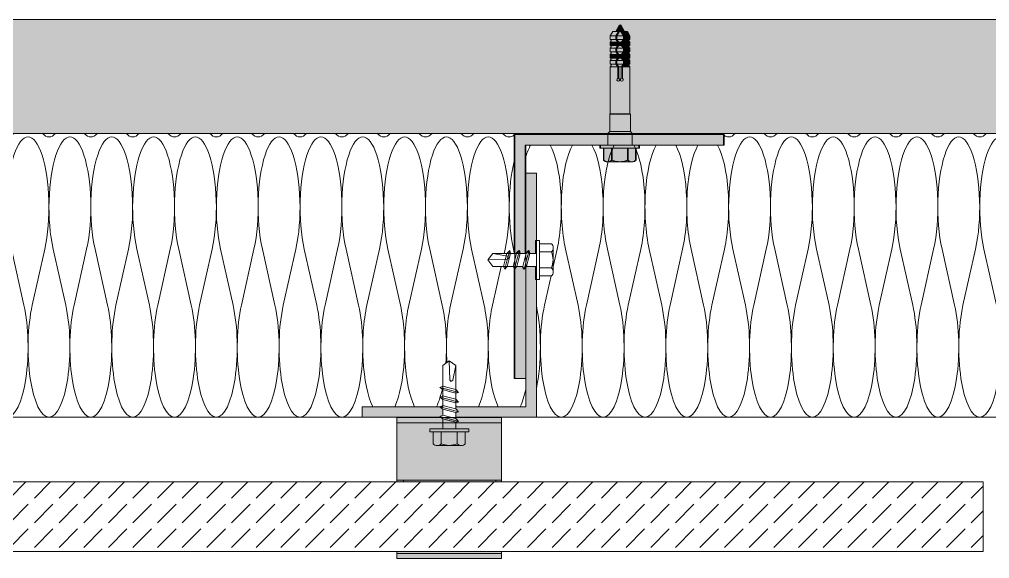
# Model space of a CAD drawing. Extents: x -106823 to -42801, y 48734 to 74234.
# Drawn here: x -61420 to -58637, y 68486 to 70034 of the extents above; entities that cross this region are included whole.
import ezdxf

# ---------------------------------------------------------------- set-up
doc = ezdxf.new("R2010")
doc.units = 0
doc.header["$MEASUREMENT"] = 0
for name, color, linetype, lineweight, true_color in [('2D - Ogólne_Pen_No__2', 7, 'Continuous', 15, 0x7f7f7f), ('2D Drafting - General_Pen_No__102', 7, 'Continuous', 13, 0xcccccc), ('2D Drafting - General_Pen_No__141', 7, 'Continuous', 0, 0xe8e8e8), ('2D Drafting - General_Pen_No__2', 7, 'Continuous', 15, 0x7f7f7f), ('2D Drafting - General_Pen_No__61', 7, 'Continuous', 20, 0x6a6a6a), ('2D Drafting - General_Pen_No__81', 7, 'Continuous', 20, 0x6a6a6a)]:
    doc.layers.add(name, color=color, linetype=linetype, lineweight=lineweight, true_color=true_color)
doc.layers.add('2D Drafting - General_Pen_No__1', color=7, linetype='Continuous', lineweight=13)
doc.layers.add('2D Drafting - General_Pen_No__121', color=255, linetype='Continuous', lineweight=0)

# ---------------------------------------------------------------- blocks, each defined once
blk = doc.blocks.new('*X56')
at = {"layer": '2D Drafting - General_Pen_No__61', "linetype": 'Continuous'}
for p, q in [((-59877.4, 69374.7), (-59888.6, 69324.7)), ((-59853.4, 69374.7), (-59817.4, 69213.9)), ((-59757.4, 69374.7), (-59793.4, 69213.9)), ((-59733.4, 69374.7), (-59697.4, 69213.9)), ((-59637.4, 69374.7), (-59673.4, 69213.9)), ((-59613.4, 69374.7), (-59577.4, 69213.9)), ((-59517.4, 69374.7), (-59553.4, 69213.9)), ((-59493.4, 69374.7), (-59457.4, 69213.9)), ((-59397.4, 69374.7), (-59433.4, 69213.9)), ((-59373.4, 69374.7), (-59337.4, 69213.9)), ((-59277.4, 69374.7), (-59313.4, 69213.9)), ((-59253.4, 69374.7), (-59217.4, 69213.9)), ((-59157.4, 69374.7), (-59193.4, 69213.9)), ((-59133.4, 69374.7), (-59097.4, 69213.9)), ((-59037.4, 69374.7), (-59073.4, 69213.9)), ((-59013.4, 69374.7), (-58977.4, 69213.9)), ((-58917.4, 69374.7), (-58953.4, 69213.9)), ((-58893.4, 69374.7), (-58857.4, 69213.9)), ((-58797.4, 69374.7), (-58833.4, 69213.9)), ((-58773.4, 69374.7), (-58737.4, 69213.9)), ((-58677.4, 69374.7), (-58713.4, 69213.9)), ((-58653.4, 69374.7), (-58617.4, 69213.9)), ((-58557.4, 69374.7), (-58593.4, 69213.9)), ((-58533.4, 69374.7), (-58497.4, 69213.9)), ((-58437.4, 69374.7), (-58473.4, 69213.9)), ((-58413.4, 69374.7), (-58377.4, 69213.9)), ((-58317.4, 69374.7), (-58353.4, 69213.9)), ((-58293.4, 69374.7), (-58257.4, 69213.9)), ((-58197.4, 69374.7), (-58233.4, 69213.9)), ((-58173.4, 69374.7), (-58137.4, 69213.9)), ((-58077.4, 69374.7), (-58113.4, 69213.9)), ((-58053.4, 69374.7), (-58017.4, 69213.9)), ((-57957.4, 69374.7), (-57993.4, 69213.9)), ((-57933.4, 69374.7), (-57897.4, 69213.9)), ((-57837.4, 69374.7), (-57873.4, 69213.9)), ((-57813.4, 69374.7), (-57777.4, 69213.9)), ((-57717.4, 69374.7), (-57753.4, 69213.9)), ((-57693.4, 69374.7), (-57657.4, 69213.9)), ((-57597.4, 69374.7), (-57633.4, 69213.9)), ((-57573.4, 69374.7), (-57537.4, 69213.9)), ((-57477.4, 69374.7), (-57513.4, 69213.9)), ((-57453.4, 69374.7), (-57417.4, 69213.9)), ((-59894.7, 69297.4), (-59913.4, 69213.9)), ((-57376.9, 69287.7), (-57393.4, 69213.9))]:
    blk.add_line(p, q, dxfattribs=at)
for centre, start_param, end_param in [((-59325.4, 69495.3), 4.068888, 8.497483), ((-59205.4, 69495.3), 4.068888, 8.497483), ((-59085.4, 69495.3), 4.068888, 8.497483), ((-58965.4, 69495.3), 4.068888, 8.497483), ((-58845.4, 69495.3), 4.068888, 8.497483), ((-58725.4, 69495.3), 4.068888, 8.497483), ((-58605.4, 69495.3), 4.068888, 8.497483), ((-58485.4, 69495.3), 4.068888, 8.497483), ((-58365.4, 69495.3), 4.068888, 8.497483), ((-58245.4, 69495.3), 4.068888, 8.497483), ((-58125.4, 69495.3), 4.068888, 8.497483), ((-58005.4, 69495.3), 4.068888, 8.497483), ((-59385.4, 69897.3), 2.820522, 2.881546), ((-59385.4, 69897.3), 2.921703, 3.141593), ((-59385.4, 69897.3), 3.141593, 3.462663), ((-59265.4, 69897.3), 2.820522, 3.141593), ((-59265.4, 69897.3), 3.141593, 3.462663), ((-59145.4, 69897.3), 2.820522, 3.141593), ((-59145.4, 69897.3), 3.141593, 3.462663), ((-59025.4, 69897.3), 2.820522, 3.141593), ((-59025.4, 69897.3), 3.141593, 3.462663), ((-58905.4, 69897.3), 2.820522, 3.141593), ((-58905.4, 69897.3), 3.141593, 3.462663), ((-58785.4, 69897.3), 2.820522, 3.141593), ((-58785.4, 69897.3), 3.141593, 3.462663), ((-58665.4, 69897.3), 2.820522, 3.141593), ((-58665.4, 69897.3), 3.141593, 3.462663), ((-58545.4, 69897.3), 2.820522, 3.141593), ((-58545.4, 69897.3), 3.141593, 3.462663), ((-58425.4, 69897.3), 2.820522, 3.141593), ((-58425.4, 69897.3), 3.141593, 3.462663), ((-58305.4, 69897.3), 2.820522, 3.141593), ((-58305.4, 69897.3), 3.141593, 3.462663), ((-58185.4, 69897.3), 2.820522, 3.141593), ((-58185.4, 69897.3), 3.141593, 3.462663), ((-58065.4, 69897.3), 2.820522, 3.141593), ((-58065.4, 69897.3), 3.141593, 3.462663), ((-57945.4, 69897.3), 2.820522, 3.141593), ((-57945.4, 69897.3), 3.141593, 3.462663), ((-59925.4, 69495.3), 0.485657, 0.765644), ((-59925.4, 69495.3), 4.068888, 5.797528), ((-59805.4, 69495.3), 0.485657, 2.214297), ((-59805.4, 69495.3), 4.068888, 5.797528), ((-59685.4, 69495.3), 0.485657, 2.214297), ((-59685.4, 69495.3), 4.068888, 5.797528), ((-59565.4, 69495.3), 0.485657, 2.214297), ((-59565.4, 69495.3), 4.068888, 5.797528), ((-59445.4, 69495.3), 0.485657, 2.214297), ((-59445.4, 69495.3), 4.068888, 5.797528), ((-57885.4, 69495.3), 0.455257, 2.214297), ((-57885.4, 69495.3), 4.068888, 5.797528), ((-57765.4, 69495.3), 0.485657, 2.214297), ((-57765.4, 69495.3), 4.068888, 5.797528), ((-57645.4, 69495.3), 0.485657, 2.214297), ((-57645.4, 69495.3), 4.068888, 5.797528), ((-57525.4, 69495.3), 0.485657, 2.214297), ((-57525.4, 69495.3), 4.068888, 5.797528), ((-57405.4, 69495.3), 0.485657, 2.214297), ((-57405.4, 69495.3), 5.215995, 5.797528), ((-59985.4, 69093.3), 4.080645, 5.344133), ((-59865.4, 69093.3), 0.927295, 3.141593), ((-59865.4, 69093.3), 3.141593, 5.35589), ((-59745.4, 69093.3), 0.927295, 3.141593), ((-59745.4, 69093.3), 3.141593, 5.35589), ((-59625.4, 69093.3), 0.927295, 3.141593), ((-59625.4, 69093.3), 3.141593, 5.35589), ((-59505.4, 69093.3), 0.927295, 3.141593), ((-59505.4, 69093.3), 3.141593, 5.35589), ((-59385.4, 69093.3), 0.927295, 3.141593), ((-59385.4, 69093.3), 3.141593, 5.35589), ((-59265.4, 69093.3), 0.927295, 3.141593), ((-59265.4, 69093.3), 3.141593, 5.35589), ((-59145.4, 69093.3), 0.927295, 3.141593), ((-59145.4, 69093.3), 3.141593, 5.35589), ((-59025.4, 69093.3), 0.927295, 3.141593), ((-59025.4, 69093.3), 3.141593, 5.35589), ((-58905.4, 69093.3), 0.927295, 3.141593), ((-58905.4, 69093.3), 3.141593, 5.35589), ((-58785.4, 69093.3), 0.927295, 3.141593), ((-58785.4, 69093.3), 3.141593, 5.35589), ((-58665.4, 69093.3), 0.927295, 3.141593), ((-58665.4, 69093.3), 3.141593, 5.35589), ((-58545.4, 69093.3), 0.927295, 3.141593), ((-58545.4, 69093.3), 3.141593, 5.35589), ((-58425.4, 69093.3), 0.927295, 3.141593), ((-58425.4, 69093.3), 3.141593, 5.35589), ((-58305.4, 69093.3), 0.927295, 3.141593), ((-58305.4, 69093.3), 3.141593, 5.35589), ((-58185.4, 69093.3), 0.927295, 3.141593), ((-58185.4, 69093.3), 3.141593, 5.35589), ((-58065.4, 69093.3), 0.927295, 3.141593), ((-58065.4, 69093.3), 3.141593, 5.35589), ((-57945.4, 69093.3), 0.927295, 3.141593), ((-57945.4, 69093.3), 3.141593, 5.35589), ((-57825.4, 69093.3), 0.927295, 3.141593), ((-57825.4, 69093.3), 3.141593, 5.35589), ((-57705.4, 69093.3), 0.927295, 3.141593), ((-57705.4, 69093.3), 3.141593, 5.35589), ((-57585.4, 69093.3), 0.927295, 3.141593), ((-57585.4, 69093.3), 3.141593, 5.35589), ((-57465.4, 69093.3), 0.927295, 3.141593), ((-57465.4, 69093.3), 3.141593, 5.35589), ((-57345.4, 69093.3), 0.927295, 2.648145)]:
    blk.add_ellipse(centre, major_axis=(0, 201), ratio=0.298507, start_param=start_param, end_param=end_param, dxfattribs=at)
blk = doc.blocks.new('Fill_28')
at = {"layer": '2D Drafting - General_Pen_No__2', "linetype": 'Continuous'}
for p, q in [((-58674.4, 69706.6), (-59404.9, 69706.6)), ((-59404.9, 69706.6), (-59404.2, 69703.1)), ((-59404.2, 69703.1), (-59398.5, 69703.1)), ((-59398.5, 69703.1), (-59398.5, 69673.1)), ((-58655.4, 69706.6), (-58674.4, 69706.6)), ((-57905.9, 69706.6), (-58655.4, 69706.6)), ((-57912.3, 69673.1), (-57905.9, 69706.6)), ((-59967, 69673.1), (-59967, 69592.3)), ((-59835.1, 69673.1), (-59967, 69673.1)), ((-59716, 69673.1), (-59835.1, 69673.1)), ((-59680.9, 69673.1), (-59716, 69673.1)), ((-59570.5, 69673.1), (-59680.9, 69673.1)), ((-59398.5, 69673.1), (-59570.5, 69673.1)), ((-57717.6, 69673.1), (-57912.3, 69673.1)), ((-57670.1, 69673.1), (-57717.6, 69673.1)), ((-57558.2, 69673.1), (-57670.1, 69673.1)), ((-57490.3, 69673.1), (-57558.2, 69673.1)), ((-57343.8, 69673.1), (-57490.3, 69673.1)), ((-57343.8, 69592.3), (-57343.8, 69673.1)), ((-59967, 69592.3), (-59937, 69592.3)), ((-59937, 69592.3), (-59937, 69399.6)), ((-57373.8, 69399.6), (-57373.8, 69592.3)), ((-57373.8, 69592.3), (-57343.8, 69592.3)), ((-59937, 69399.6), (-59927.6, 69399.6)), ((-59927.6, 69399.6), (-59927.6, 69389.9)), ((-59927.6, 69389.9), (-59893.5, 69389.9)), ((-59888.6, 69378.2), (-59888.6, 69309.1)), ((-57415.1, 69297.4), (-57415.1, 69389.9)), ((-57415.1, 69389.9), (-57381, 69389.9)), ((-57381, 69389.9), (-57381, 69399.6)), ((-57381, 69399.6), (-57373.8, 69399.6)), ((-59893.5, 69297.4), (-59927.6, 69297.4)), ((-59927.6, 69297.4), (-59927.6, 69287.7)), ((-57381, 69297.4), (-57415.1, 69297.4)), ((-57381, 69287.7), (-57381, 69297.4)), ((-59927.6, 69287.7), (-59937, 69287.7)), ((-59937, 69287.7), (-59937, 68892.3)), ((-57373.8, 69287.7), (-57381, 69287.7)), ((-57373.8, 68892.3), (-57373.8, 69287.7)), ((-59937, 68892.3), (-58655.4, 68892.3)), ((-58655.4, 68892.3), (-57373.8, 68892.3))]:
    blk.add_line(p, q, dxfattribs=at)
for centre, start, end in [((-59904.9, 69378.2), 0, 45.522), ((-59904.9, 69309.1), 314.478, 0)]:
    blk.add_arc(centre, 16.3, start, end, dxfattribs=at)
at = {"layer": '2D Drafting - General_Pen_No__61', "linetype": 'Continuous'}
blk.add_blockref('*X56', (0, 0), dxfattribs=at)
blk = doc.blocks.new('*X60')
at = {"layer": '2D Drafting - General_Pen_No__61', "linetype": 'Continuous'}
blk.add_line((-60294.3, 68892.3), (-60294.6, 68891.5), dxfattribs=at)
blk = doc.blocks.new('Fill_30')
at = {"layer": '2D Drafting - General_Pen_No__1', "linetype": 'Continuous'}
for p, q in [((-60337, 68892.3), (-60337, 68891.5)), ((-60211.3, 68892.3), (-60337, 68892.3)), ((-60337, 68891.5), (-60210.3, 68891.5)), ((-60210.3, 68891.5), (-60211.3, 68892.3))]:
    blk.add_line(p, q, dxfattribs=at)
at = {"layer": '2D Drafting - General_Pen_No__61', "linetype": 'Continuous'}
blk.add_blockref('*X60', (0, 0), dxfattribs=at)
blk = doc.blocks.new('*X70')
at = {"layer": '2D Drafting - General_Pen_No__61', "linetype": 'Continuous'}
for p, q in [((-63266.9, 69374.7), (-63269.7, 69362.3)), ((-63242.9, 69374.7), (-63236.1, 69344.7)), ((-63146.9, 69374.7), (-63182.9, 69213.9)), ((-63122.9, 69374.7), (-63086.9, 69213.9)), ((-63026.9, 69374.7), (-63062.9, 69213.9)), ((-63002.9, 69374.7), (-62966.9, 69213.9)), ((-62906.9, 69374.7), (-62942.9, 69213.9)), ((-62882.9, 69374.7), (-62846.9, 69213.9)), ((-62786.9, 69374.7), (-62822.9, 69213.9)), ((-62762.9, 69374.7), (-62726.9, 69213.9)), ((-62666.9, 69374.7), (-62702.9, 69213.9)), ((-62642.9, 69374.7), (-62606.9, 69213.9)), ((-62546.9, 69374.7), (-62582.9, 69213.9)), ((-62522.9, 69374.7), (-62486.9, 69213.9)), ((-62426.9, 69374.7), (-62462.9, 69213.9)), ((-62402.9, 69374.7), (-62366.9, 69213.9)), ((-62306.9, 69374.7), (-62342.9, 69213.9)), ((-62282.9, 69374.7), (-62246.9, 69213.9)), ((-62186.9, 69374.7), (-62222.9, 69213.9)), ((-62162.9, 69374.7), (-62126.9, 69213.9)), ((-62066.9, 69374.7), (-62102.9, 69213.9)), ((-62042.9, 69374.7), (-62006.9, 69213.9)), ((-61946.9, 69374.7), (-61982.9, 69213.9)), ((-61922.9, 69374.7), (-61886.9, 69213.9)), ((-61826.9, 69374.7), (-61862.9, 69213.9)), ((-61802.9, 69374.7), (-61766.9, 69213.9)), ((-61706.9, 69374.7), (-61742.9, 69213.9)), ((-61682.9, 69374.7), (-61646.9, 69213.9)), ((-61586.9, 69374.7), (-61622.9, 69213.9)), ((-61562.9, 69374.7), (-61526.9, 69213.9)), ((-61466.9, 69374.7), (-61502.9, 69213.9)), ((-61442.9, 69374.7), (-61406.9, 69213.9)), ((-61346.9, 69374.7), (-61382.9, 69213.9)), ((-61322.9, 69374.7), (-61286.9, 69213.9)), ((-61226.9, 69374.7), (-61262.9, 69213.9)), ((-61202.9, 69374.7), (-61166.9, 69213.9)), ((-61106.9, 69374.7), (-61142.9, 69213.9)), ((-61082.9, 69374.7), (-61046.9, 69213.9)), ((-60986.9, 69374.7), (-61022.9, 69213.9)), ((-60962.9, 69374.7), (-60926.9, 69213.9)), ((-60866.9, 69374.7), (-60902.9, 69213.9)), ((-60842.9, 69374.7), (-60806.9, 69213.9)), ((-60746.9, 69374.7), (-60782.9, 69213.9)), ((-60722.9, 69374.7), (-60686.9, 69213.9)), ((-60626.9, 69374.7), (-60662.9, 69213.9)), ((-60602.9, 69374.7), (-60566.9, 69213.9)), ((-60506.9, 69374.7), (-60542.9, 69213.9)), ((-60482.9, 69374.7), (-60446.9, 69213.9)), ((-60386.9, 69374.7), (-60422.9, 69213.9)), ((-60362.9, 69374.7), (-60326.9, 69213.9)), ((-60266.9, 69374.7), (-60302.9, 69213.9)), ((-60242.9, 69374.7), (-60206.9, 69213.9)), ((-60146.9, 69374.7), (-60182.9, 69213.9)), ((-60122.9, 69374.7), (-60086.9, 69213.9)), ((-60026.9, 69374.7), (-60029.7, 69362.3)), ((-60002.9, 69374.7), (-60000.3, 69363.3)), ((-63278, 69325), (-63302.9, 69213.9)), ((-63235.8, 69343.1), (-63206.9, 69213.9)), ((-60038, 69325), (-60062.9, 69213.9))]:
    blk.add_line(p, q, dxfattribs=at)
for centre, start_param, end_param in [((-63194.9, 69495.3), 0.927295, 5.35589), ((-63074.9, 69495.3), 0.927295, 5.35589), ((-62954.9, 69495.3), 0.927295, 5.35589), ((-62834.9, 69495.3), 0.927295, 5.35589), ((-62714.9, 69495.3), 0.927295, 5.35589), ((-62594.9, 69495.3), 0.927295, 5.35589), ((-62474.9, 69495.3), 0.927295, 5.35589), ((-62354.9, 69495.3), 0.927295, 5.35589), ((-62234.9, 69495.3), 0.927295, 5.35589), ((-62114.9, 69495.3), 0.927295, 5.35589), ((-61994.9, 69495.3), 0.927295, 5.35589), ((-61874.9, 69495.3), 0.927295, 5.35589), ((-61754.9, 69495.3), 0.927295, 5.35589), ((-61634.9, 69495.3), 0.927295, 5.35589), ((-61514.9, 69495.3), 0.927295, 5.35589), ((-61394.9, 69495.3), 0.927295, 5.35589), ((-61274.9, 69495.3), 0.927295, 5.35589), ((-61154.9, 69495.3), 0.927295, 5.35589), ((-61034.9, 69495.3), 0.927295, 5.35589), ((-60914.9, 69495.3), 0.927295, 5.35589), ((-60794.9, 69495.3), 0.927295, 5.35589), ((-60674.9, 69495.3), 0.927295, 5.35589), ((-60554.9, 69495.3), 0.927295, 5.35589), ((-60434.9, 69495.3), 0.927295, 5.35589), ((-60314.9, 69495.3), 0.927295, 5.35589), ((-60194.9, 69495.3), 0.927295, 5.35589), ((-60074.9, 69495.3), 0.927295, 5.35589), ((-63494.9, 69897.3), 5.962113, 6.023138), ((-63494.9, 69897.3), 0.260047, 0.321072), ((-63374.9, 69897.3), 5.962113, 6.023138), ((-63374.9, 69897.3), 0.260047, 0.321072), ((-63314.9, 69495.3), 0.927295, 3.112603), ((-63254.9, 69897.3), 5.962113, 6.283185), ((-63254.9, 69897.3), 0, 0.321072), ((-63134.9, 69897.3), 5.962113, 6.283185), ((-63134.9, 69897.3), 0, 0.321072), ((-63014.9, 69897.3), 5.962113, 6.283185), ((-63014.9, 69897.3), 0, 0.321072), ((-62894.9, 69897.3), 5.962113, 6.283185), ((-62894.9, 69897.3), 0, 0.321072), ((-62774.9, 69897.3), 5.962113, 6.283185), ((-62774.9, 69897.3), 0, 0.321072), ((-62654.9, 69897.3), 5.962113, 6.283185), ((-62654.9, 69897.3), 0, 0.321072), ((-62534.9, 69897.3), 5.962113, 6.283185), ((-62534.9, 69897.3), 0, 0.321072), ((-62414.9, 69897.3), 5.962113, 6.283185), ((-62414.9, 69897.3), 0, 0.321072), ((-62294.9, 69897.3), 5.962113, 6.283185), ((-62294.9, 69897.3), 0, 0.321072), ((-62174.9, 69897.3), 5.962113, 6.283185), ((-62174.9, 69897.3), 0, 0.321072), ((-62054.9, 69897.3), 5.962113, 6.283185), ((-62054.9, 69897.3), 0, 0.321072), ((-61934.9, 69897.3), 5.962113, 6.283185), ((-61934.9, 69897.3), 0, 0.321072), ((-61814.9, 69897.3), 5.962113, 6.283185), ((-61814.9, 69897.3), 0, 0.321072), ((-61694.9, 69897.3), 5.962113, 6.283185), ((-61694.9, 69897.3), 0, 0.321072), ((-61574.9, 69897.3), 5.962113, 6.283185), ((-61574.9, 69897.3), 0, 0.321072), ((-61454.9, 69897.3), 5.962113, 6.283185), ((-61454.9, 69897.3), 0, 0.321072), ((-61334.9, 69897.3), 5.962113, 6.283185), ((-61334.9, 69897.3), 0, 0.321072), ((-61214.9, 69897.3), 5.962113, 6.283185), ((-61214.9, 69897.3), 0, 0.321072), ((-61094.9, 69897.3), 5.962113, 6.283185), ((-61094.9, 69897.3), 0, 0.321072), ((-60974.9, 69897.3), 5.962113, 6.283185), ((-60974.9, 69897.3), 0, 0.321072), ((-60854.9, 69897.3), 5.962113, 6.283185), ((-60854.9, 69897.3), 0, 0.321072), ((-60734.9, 69897.3), 5.962113, 6.283185), ((-60734.9, 69897.3), 0, 0.321072), ((-60614.9, 69897.3), 5.962113, 6.283185), ((-60614.9, 69897.3), 0, 0.321072), ((-60494.9, 69897.3), 5.962113, 6.283185), ((-60494.9, 69897.3), 0, 0.321072), ((-60374.9, 69897.3), 5.962113, 6.283185), ((-60374.9, 69897.3), 0, 0.321072), ((-60254.9, 69897.3), 5.962113, 6.283185), ((-60254.9, 69897.3), 0, 0.321072), ((-60134.9, 69897.3), 5.962113, 6.283185), ((-60134.9, 69897.3), 0, 0.321072), ((-60014.9, 69897.3), 5.962113, 6.283185), ((-60014.9, 69897.3), 0, 0.245155), ((-59954.9, 69495.3), 4.000752, 5.35589), ((-63254.9, 69093.3), 4.068888, 4.471031), ((-63254.9, 69093.3), 0.553392, 2.214297), ((-63134.9, 69093.3), 4.068888, 5.729793), ((-63134.9, 69093.3), 0.571829, 2.214297), ((-63014.9, 69093.3), 4.068888, 5.729793), ((-63014.9, 69093.3), 0.553392, 2.214297), ((-62894.9, 69093.3), 4.068888, 5.729793), ((-62894.9, 69093.3), 0.34394, 2.214297), ((-62774.9, 69093.3), 4.068888, 6.283185), ((-62774.9, 69093.3), 0, 2.214297), ((-62654.9, 69093.3), 4.068888, 6.283185), ((-62654.9, 69093.3), 0, 2.214297), ((-62534.9, 69093.3), 4.068888, 6.283185), ((-62534.9, 69093.3), 0, 2.214297), ((-62414.9, 69093.3), 4.068888, 6.283185), ((-62414.9, 69093.3), 0, 2.214297), ((-62294.9, 69093.3), 4.068888, 6.283185), ((-62294.9, 69093.3), 0, 2.214297), ((-62174.9, 69093.3), 4.068888, 6.283185), ((-62174.9, 69093.3), 0, 2.214297), ((-62054.9, 69093.3), 4.068888, 6.283185), ((-62054.9, 69093.3), 0, 2.214297), ((-61934.9, 69093.3), 4.068888, 6.283185), ((-61934.9, 69093.3), 0, 2.214297), ((-61814.9, 69093.3), 4.068888, 6.283185), ((-61814.9, 69093.3), 0, 2.214297), ((-61694.9, 69093.3), 4.068888, 6.283185), ((-61694.9, 69093.3), 0, 2.214297), ((-61574.9, 69093.3), 4.068888, 6.283185), ((-61574.9, 69093.3), 0, 2.214297), ((-61454.9, 69093.3), 4.068888, 6.283185), ((-61454.9, 69093.3), 0, 2.214297), ((-61334.9, 69093.3), 4.068888, 6.283185), ((-61334.9, 69093.3), 0, 2.214297), ((-61214.9, 69093.3), 4.068888, 6.283185), ((-61214.9, 69093.3), 0, 2.214297), ((-61094.9, 69093.3), 4.068888, 6.283185), ((-61094.9, 69093.3), 0, 2.214297), ((-60974.9, 69093.3), 4.068888, 6.283185), ((-60974.9, 69093.3), 0, 2.214297), ((-60854.9, 69093.3), 4.068888, 6.283185), ((-60854.9, 69093.3), 0, 2.214297), ((-60734.9, 69093.3), 4.068888, 6.283185), ((-60734.9, 69093.3), 0, 2.214297), ((-60614.9, 69093.3), 4.068888, 6.283185), ((-60614.9, 69093.3), 0, 2.214297), ((-60494.9, 69093.3), 4.068888, 6.283185), ((-60494.9, 69093.3), 0, 2.214297), ((-60374.9, 69093.3), 4.068888, 5.729792), ((-60374.9, 69093.3), 0.553393, 2.214297), ((-60254.9, 69093.3), 4.068888, 5.729792), ((-60254.9, 69093.3), 1.338271, 2.214297), ((-60134.9, 69093.3), 4.068888, 4.933154), ((-60134.9, 69093.3), 0.553393, 2.214297), ((-60014.9, 69093.3), 4.068888, 5.729792), ((-63254.9, 69093.3), 4.953747, 5.729793), ((-63374.9, 69093.3), 0.553392, 1.104937), ((-60254.9, 69093.3), 0.553393, 0.963487), ((-60014.9, 69093.3), 0.553393, 0.924824), ((-60134.9, 69093.3), 5.691826, 5.729792)]:
    blk.add_ellipse(centre, major_axis=(0, -201), ratio=0.298507, start_param=start_param, end_param=end_param, dxfattribs=at)
blk = doc.blocks.new('Fill_35')
at = {"layer": '2D Drafting - General_Pen_No__2', "linetype": 'Continuous'}
for p, q in [((-60000.3, 69706.6), (-62784.4, 69706.6)), ((-60000.3, 69362.3), (-60000.3, 69706.6)), ((-60076.2, 69343.7), (-60062.2, 69362.3)), ((-60062.2, 69362.3), (-60021.6, 69362.3)), ((-60021.6, 69362.3), (-60013.4, 69370.5)), ((-60013.4, 69370.5), (-60011.2, 69362.3)), ((-60011.2, 69362.3), (-60003.7, 69362.3)), ((-60003.7, 69362.3), (-60000.3, 69362.3)), ((-60062.2, 69325), (-60076.2, 69343.7)), ((-60003.7, 69325), (-60062.2, 69325)), ((-60000.3, 69325), (-60003.7, 69325)), ((-60000.3, 69003), (-60000.3, 69325)), ((-60205.6, 69040.2), (-60187, 69054.1)), ((-60187, 69054.1), (-60168.3, 69040.2)), ((-60205.6, 68922.3), (-60205.6, 69040.2)), ((-60168.3, 69040.2), (-60168.3, 68922.3)), ((-59967, 69003), (-60000.3, 69003)), ((-59967, 68922.3), (-59967, 69003)), ((-60437, 68892.3), (-60437, 68922.3)), ((-60437, 68922.3), (-60205.6, 68922.3)), ((-60168.3, 68922.3), (-60000.3, 68922.3)), ((-60000.3, 68922.3), (-59967, 68922.3)), ((-62784.4, 68892.3), (-60437, 68892.3))]:
    blk.add_line(p, q, dxfattribs=at)
at = {"layer": '2D Drafting - General_Pen_No__61', "linetype": 'Continuous'}
blk.add_blockref('*X70', (0, 0), dxfattribs=at)

msp = doc.modelspace()

# ---------------------------------------------------------------- hatches: boundary and pattern name
at = {"layer": '2D Drafting - General_Pen_No__102', "linetype": 'Continuous'}
for points in [[(-60036.96, 68876.49), (-60336.96, 68876.49), (-60336.96, 68891.49), (-60036.96, 68891.49)], [(-60336.96, 68711.49), (-60336.96, 68876.49), (-60036.96, 68876.49), (-60036.96, 68711.49)], [(-60036.96, 68711.49), (-60036.96, 68706.58), (-60336.96, 68706.58), (-60336.96, 68711.49)], [(-60336.96, 68501.49), (-60336.96, 68506.58), (-60036.96, 68506.58), (-60036.96, 68501.49)], [(-60336.96, 68486.49), (-60336.96, 68501.49), (-60036.96, 68501.49), (-60036.96, 68486.49)]]:
    msp.add_hatch(color=256, dxfattribs=at).paths.add_polyline_path(points, flags=0)
at = {"layer": '2D Drafting - General_Pen_No__121', "linetype": 'Continuous'}
for points in [[(-59695.08, 70017.66), (-59705.89, 69998.93), (-59684.26, 69998.93)], [(-59717.85, 69998.93), (-59725, 69986.55), (-59687.51, 69986.55), (-59694.66, 69998.93)], [(-59694.66, 69998.93), (-59687.51, 69986.55), (-59684.55, 69986.55), (-59691.7, 69998.93)], [(-59691.7, 69998.93), (-59684.55, 69986.55), (-59668.64, 69986.55), (-59675.79, 69998.93)], [(-59725, 69976.2), (-59687.51, 69976.2), (-59687.51, 69986.55), (-59725, 69986.55)], [(-59722.04, 69976.2), (-59722.04, 69972.5), (-59725, 69968.76), (-59693.26, 69968.76), (-59687.51, 69976.2)], [(-59725, 69968.76), (-59725, 69958.4), (-59693.26, 69958.4), (-59693.26, 69968.76)], [(-59690.3, 69968.76), (-59684.55, 69976.2), (-59687.51, 69976.2), (-59693.26, 69968.76)], [(-59690.3, 69958.4), (-59690.3, 69968.76), (-59693.26, 69968.76), (-59693.26, 69958.4)], [(-59671.6, 69976.2), (-59684.55, 69976.2), (-59690.3, 69968.76), (-59668.64, 69968.76), (-59671.6, 69972.5)], [(-59668.64, 69968.76), (-59690.3, 69968.76), (-59690.3, 69958.4), (-59668.64, 69958.4)], [(-59684.55, 69976.2), (-59684.55, 69986.55), (-59687.51, 69986.55), (-59687.51, 69976.2)], [(-59684.55, 69976.2), (-59668.64, 69976.2), (-59668.64, 69986.55), (-59684.55, 69986.55)], [(-59722.04, 69958.4), (-59722.04, 69954.7), (-59725, 69950.96), (-59687.51, 69950.96), (-59693.26, 69958.4)], [(-59725, 69950.96), (-59725, 69940.61), (-59687.51, 69940.61), (-59687.51, 69950.96)], [(-59722.04, 69940.61), (-59722.04, 69936.91), (-59725, 69933.16), (-59693.26, 69933.16), (-59687.51, 69940.61)], [(-59725, 69922.81), (-59693.26, 69922.81), (-59693.26, 69933.16), (-59725, 69933.16)], [(-59693.26, 69958.4), (-59687.51, 69950.96), (-59684.55, 69950.96), (-59690.3, 69958.4)], [(-59687.51, 69940.61), (-59693.26, 69933.16), (-59690.3, 69933.16), (-59684.55, 69940.61)], [(-59690.3, 69922.81), (-59690.3, 69933.16), (-59693.26, 69933.16), (-59693.26, 69922.81)], [(-59671.6, 69958.4), (-59690.3, 69958.4), (-59684.55, 69950.96), (-59668.64, 69950.96), (-59671.6, 69954.7)], [(-59690.3, 69933.16), (-59668.64, 69933.16), (-59671.6, 69936.91), (-59671.6, 69940.61), (-59684.55, 69940.61)], [(-59668.64, 69933.16), (-59690.3, 69933.16), (-59690.3, 69922.81), (-59668.64, 69922.81)], [(-59687.51, 69950.96), (-59687.51, 69940.61), (-59684.55, 69940.61), (-59684.55, 69950.96)], [(-59668.64, 69950.96), (-59684.55, 69950.96), (-59684.55, 69940.61), (-59668.64, 69940.61)], [(-59722.04, 69922.81), (-59722.04, 69919.11), (-59725, 69915.37), (-59687.51, 69915.37), (-59693.26, 69922.81)], [(-59725, 69905.01), (-59687.51, 69905.01), (-59687.51, 69915.37), (-59725, 69915.37)], [(-59722.04, 69905.01), (-59722.04, 69901.31), (-59725, 69897.57), (-59693.26, 69897.57), (-59687.51, 69905.01)], [(-59693.26, 69922.81), (-59687.51, 69915.37), (-59684.55, 69915.37), (-59690.3, 69922.81)], [(-59690.3, 69897.57), (-59684.55, 69905.01), (-59687.51, 69905.01), (-59693.26, 69897.57)], [(-59671.6, 69922.81), (-59690.3, 69922.81), (-59684.55, 69915.37), (-59668.64, 69915.37), (-59671.6, 69919.11)], [(-59671.6, 69905.01), (-59684.55, 69905.01), (-59690.3, 69897.57), (-59668.64, 69897.57), (-59671.6, 69901.31)], [(-59684.55, 69905.01), (-59684.55, 69915.37), (-59687.51, 69915.37), (-59687.51, 69905.01)], [(-59668.64, 69915.37), (-59684.55, 69915.37), (-59684.55, 69905.01), (-59668.64, 69905.01)], [(-59725, 69763.15), (-59668.64, 69763.15), (-59668.64, 69897.57), (-59690.3, 69897.57), (-59690.3, 69864.26, -5.4750432), (-59693.26, 69864.26), (-59693.26, 69897.57), (-59725, 69897.57)], [(-59693.26, 69897.57), (-59693.26, 69864.26, 5.4750432), (-59690.3, 69864.26), (-59690.3, 69897.57)], [(-59726.24, 69761.91), (-59667.4, 69761.91), (-59668.64, 69763.15), (-59725, 69763.15)], [(-59726.24, 69712.16), (-59667.4, 69712.16), (-59667.4, 69761.91), (-59726.24, 69761.91)], [(-59731.56, 69706.58), (-59661.99, 69706.58), (-59661.99, 69706.75), (-59667.4, 69712.16), (-59726.15, 69712.16), (-59731.56, 69706.75)], [(-59731.56, 69703.06), (-59698.86, 69703.06), (-59674.5, 69703.06), (-59670.13, 69706.58), (-59731.56, 69706.58)], [(-59731.56, 69673.06), (-59694.98, 69673.06), (-59661.99, 69673.06), (-59661.99, 69703.06), (-59697.91, 69703.06), (-59731.56, 69703.06)], [(-59731.56, 69703.06), (-59731.56, 69673.06), (-59694.98, 69673.06), (-59661.99, 69673.06), (-59661.99, 69703.06), (-59698.86, 69703.06)], [(-59696.72, 69673.06), (-59752.64, 69673.06), (-59752.64, 69663.74), (-59696.72, 69663.74), (-59640.8, 69663.74), (-59640.8, 69673.06)], [(-59743.03, 69663.74), (-59743.03, 69629.57, 0.4195601), (-59719.73, 69629.57), (-59719.73, 69663.74)], [(-59719.73, 69663.74), (-59719.73, 69629.57, 0.092424), (-59696.82, 69625.3, 0.092424), (-59673.91, 69629.57), (-59673.91, 69663.74), (-59696.82, 69663.74)], [(-59673.91, 69663.74), (-59673.91, 69629.57, 0.4195601), (-59650.61, 69629.57), (-59650.61, 69663.74)], [(-59696.82, 69625.3, -0.092424), (-59719.73, 69629.57, -0.201281), (-59731.38, 69624.68), (-59662.26, 69624.68, -0.201281), (-59673.91, 69629.57, -0.092424)]]:
    msp.add_hatch(color=256, dxfattribs=at).paths.add_polyline_path(points, flags=0)
at = {"layer": '2D Drafting - General_Pen_No__141', "linetype": 'Continuous'}
for points in [[(-59968.8, 69673.06), (-59754.48, 69673.06), (-59731.56, 69673.06), (-59731.56, 69703.06), (-60000.31, 69703.06), (-60000.31, 69692.3), (-60000.31, 69362.29), (-59995.57, 69362.29), (-59987.37, 69370.49), (-59985.18, 69362.29), (-59968.8, 69362.29)], [(-59661.89, 69673.06), (-59400.31, 69673.06), (-59400.31, 69703.06), (-59530.31, 69703.06), (-59661.89, 69703.06)], [(-59936.96, 69592.3), (-59966.96, 69592.3), (-59966.96, 69363.39), (-59959.85, 69370.49), (-59957.66, 69362.29), (-59939.12, 69362.29), (-59939.12, 69399.57), (-59936.96, 69399.57)], [(-59966.96, 68922.3), (-60168.32, 68922.3), (-60168.32, 68915.96), (-60160.12, 68907.76), (-60168.32, 68905.56), (-60168.32, 68892.3), (-59936.96, 68892.3), (-59936.96, 69287.73), (-59939.12, 69287.73), (-59939.12, 69325.01), (-59966.96, 69325.01)], [(-59998.47, 69321.3), (-59998.47, 69003.02), (-59966.96, 69003.02), (-59966.96, 69325.01), (-59967.65, 69325.01), (-59974.24, 69316.81), (-59978.04, 69325.01), (-59995.49, 69325.01)], [(-60213.46, 68922.3), (-60436.96, 68922.3), (-60436.96, 68892.3), (-60211.31, 68892.3), (-60213.8, 68894.3), (-60205.6, 68898.11), (-60205.6, 68915.55), (-60213.8, 68922.15)]]:
    msp.add_hatch(color=256, dxfattribs=at).paths.add_polyline_path(points, flags=0)
at = {"layer": '2D Drafting - General_Pen_No__81', "linetype": 'Continuous'}
h = msp.add_hatch(dxfattribs=at)
h.set_pattern_fill('Solid___Dashed', color=256, style=0, pattern_type=2)
h.set_pattern_definition([(45, (0, 0), (-70.71068, 70.71068), []), (45, (-35.36, 35.36), (-70.71068, 70.71068), [75, -25])])
h.paths.add_polyline_path([(-72521.93, 70033.7), (-72521.93, 69706.58), (-57907.45, 69706.58), (-57852.14, 69706.58), (-57814.86, 69706.58), (-57744.53, 69706.58), (-57632.51, 69706.58), (-57589.7, 69706.58), (-57316.82, 69706.58), (-55482.21, 69706.58), (-55482.21, 70033.7)], flags=0)
msp.add_hatch(color=256, dxfattribs=at).paths.add_polyline_path([(-60052.97, 68706.58), (-60052.97, 68711.49), (-60318.19, 68711.49), (-60318.19, 68706.58)], flags=0)
msp.add_hatch(color=256, dxfattribs=at).paths.add_polyline_path([(-60052.97, 68706.58), (-60052.97, 68711.49), (-60318.19, 68711.49), (-60318.19, 68706.58)], flags=0)
h = msp.add_hatch(dxfattribs=at)
h.set_pattern_fill('Beton', color=256, style=0, pattern_type=2)
h.set_pattern_definition([(45, (0, 0), (-70.71068, 70.71068), [75, -25]), (45, (7e-15, 70.71), (-70.71068, 70.71068), [75, -25])])
h.paths.add_polyline_path([(-64613.8, 68506.58), (-64613.8, 68706.58), (-58655.38, 68706.58), (-58655.38, 68506.58)], flags=0)

# ---------------------------------------------------------------- linework, layer by layer
at = {"layer": '2D - Ogólne_Pen_No__2', "linetype": 'Continuous'}
for p, q in [((-59709.28, 69998.93), (-59698.47, 70017.66)), ((-59687.66, 69998.93), (-59698.47, 70017.66)), ((-59717.75, 69998.93), (-59724.9, 69986.55)), ((-59717.75, 69998.93), (-59675.69, 69998.93)), ((-59701.84, 69998.93), (-59708.99, 69986.55)), ((-59698.88, 69998.93), (-59706.03, 69986.55)), ((-59675.69, 69998.93), (-59668.55, 69986.55)), ((-59724.9, 69986.55), (-59724.9, 69976.2)), ((-59724.9, 69986.55), (-59668.55, 69986.55)), ((-59724.9, 69976.2), (-59668.55, 69976.2)), ((-59721.94, 69972.5), (-59724.9, 69968.76)), ((-59724.9, 69968.76), (-59724.9, 69958.4)), ((-59724.9, 69968.76), (-59668.55, 69968.76)), ((-59721.94, 69976.2), (-59721.94, 69972.5)), ((-59708.99, 69986.55), (-59708.99, 69976.2)), ((-59708.99, 69976.2), (-59703.24, 69968.76)), ((-59706.03, 69986.55), (-59706.03, 69976.2)), ((-59706.03, 69976.2), (-59700.29, 69968.76)), ((-59703.24, 69968.76), (-59703.24, 69958.4)), ((-59700.29, 69968.76), (-59700.29, 69958.4)), ((-59671.51, 69976.2), (-59671.51, 69972.5)), ((-59671.51, 69972.5), (-59668.55, 69968.76)), ((-59668.55, 69986.55), (-59668.55, 69976.2)), ((-59668.55, 69968.76), (-59668.55, 69958.4)), ((-59724.9, 69958.4), (-59721.94, 69958.4)), ((-59724.9, 69958.4), (-59668.55, 69958.4)), ((-59721.94, 69954.7), (-59724.9, 69950.96)), ((-59724.9, 69950.96), (-59724.9, 69940.61)), ((-59724.9, 69950.96), (-59668.55, 69950.96)), ((-59724.9, 69940.61), (-59721.94, 69940.61)), ((-59724.9, 69940.61), (-59668.55, 69940.61)), ((-59721.94, 69936.91), (-59724.9, 69933.16)), ((-59724.9, 69933.16), (-59724.9, 69922.81)), ((-59724.9, 69933.16), (-59668.55, 69933.16)), ((-59721.94, 69958.4), (-59721.94, 69954.7)), ((-59721.94, 69940.61), (-59721.94, 69936.91)), ((-59703.24, 69958.4), (-59708.99, 69950.96)), ((-59708.99, 69950.96), (-59708.99, 69940.61)), ((-59708.99, 69940.61), (-59703.24, 69933.16)), ((-59700.29, 69958.4), (-59706.03, 69950.96)), ((-59706.03, 69950.96), (-59706.03, 69940.61)), ((-59706.03, 69940.61), (-59700.29, 69933.16)), ((-59703.24, 69933.16), (-59703.24, 69922.81)), ((-59700.29, 69933.16), (-59700.29, 69922.81)), ((-59671.51, 69958.4), (-59671.51, 69954.7)), ((-59668.55, 69958.4), (-59671.51, 69958.4)), ((-59671.51, 69954.7), (-59668.55, 69950.96)), ((-59671.51, 69940.61), (-59671.51, 69936.91)), ((-59668.55, 69940.61), (-59671.51, 69940.61)), ((-59671.51, 69936.91), (-59668.55, 69933.16)), ((-59668.55, 69950.96), (-59668.55, 69940.61)), ((-59668.55, 69933.16), (-59668.55, 69922.81)), ((-59724.9, 69922.81), (-59721.94, 69922.81)), ((-59724.9, 69922.81), (-59668.55, 69922.81)), ((-59721.94, 69919.11), (-59724.9, 69915.37)), ((-59724.9, 69915.37), (-59724.9, 69905.01)), ((-59724.9, 69915.37), (-59668.55, 69915.37)), ((-59724.9, 69905.01), (-59721.94, 69905.01)), ((-59724.9, 69905.01), (-59668.55, 69905.01)), ((-59721.94, 69922.81), (-59721.94, 69919.11)), ((-59721.94, 69905.01), (-59721.94, 69901.31)), ((-59703.24, 69922.81), (-59708.99, 69915.37)), ((-59708.99, 69915.37), (-59708.99, 69905.01)), ((-59708.99, 69905.01), (-59703.24, 69897.57)), ((-59700.29, 69922.81), (-59706.03, 69915.37)), ((-59706.03, 69915.37), (-59706.03, 69905.01)), ((-59706.03, 69905.01), (-59700.29, 69897.57)), ((-59671.51, 69922.81), (-59671.51, 69919.11)), ((-59668.55, 69922.81), (-59671.51, 69922.81)), ((-59671.51, 69919.11), (-59668.55, 69915.37)), ((-59671.51, 69905.01), (-59671.51, 69901.31)), ((-59668.55, 69905.01), (-59671.51, 69905.01)), ((-59668.55, 69915.37), (-59668.55, 69905.01)), ((-59721.94, 69901.31), (-59724.9, 69897.57)), ((-59724.9, 69897.57), (-59724.9, 69763.15)), ((-59724.9, 69897.57), (-59668.55, 69897.57)), ((-59703.24, 69897.57), (-59703.24, 69864.26)), ((-59700.29, 69897.57), (-59700.29, 69864.26)), ((-59671.51, 69901.31), (-59668.55, 69897.57)), ((-59668.55, 69897.57), (-59668.55, 69763.15)), ((-59724.9, 69763.15), (-59726.15, 69761.91)), ((-59726.15, 69761.91), (-59726.15, 69712.16)), ((-59726.15, 69761.91), (-59667.3, 69761.91)), ((-59668.55, 69763.15), (-59724.9, 69763.15)), ((-59668.55, 69763.15), (-59667.3, 69761.91)), ((-59667.3, 69761.91), (-59667.3, 69712.16)), ((-59726.15, 69712.16), (-59731.56, 69706.75)), ((-59726.15, 69712.16), (-59667.3, 69712.16)), ((-59667.3, 69712.16), (-59661.89, 69706.75)), ((-59731.56, 69706.75), (-59731.56, 69703.06)), ((-59731.56, 69703.06), (-59694.69, 69703.06)), ((-59661.89, 69703.06), (-59695.64, 69703.06)), ((-59661.89, 69706.75), (-59661.89, 69703.06))]:
    msp.add_line(p, q, dxfattribs=at)
msp.add_arc((-59701.77, 69860.35), 4.18, 110.70161, 69.29839, dxfattribs=at)
at = {"layer": '2D Drafting - General_Pen_No__2', "linetype": 'Continuous'}
for p, q in [((-58636.96, 70033.7), (-72521.93, 70033.7)), ((-58636.96, 70033.7), (-70638.54, 70033.7)), ((-58636.96, 70033.7), (-55482.21, 70033.7)), ((-72521.93, 69706.58), (-55482.21, 69706.58)), ((-59528.47, 69703.06), (-59998.47, 69703.06)), ((-59998.47, 69703.06), (-59998.47, 69692.3)), ((-59998.47, 69703.06), (-59398.47, 69703.06)), ((-59998.47, 69003.02), (-59998.47, 69692.3)), ((-59731.56, 69673.06), (-59731.56, 69703.06)), ((-59661.89, 69673.06), (-59661.89, 69703.06)), ((-59398.47, 69673.06), (-59398.47, 69703.06)), ((-59398.47, 69673.06), (-59966.96, 69673.06)), ((-59966.96, 69003.02), (-59966.96, 69673.06)), ((-59754.48, 69663.74), (-59754.48, 69673.06)), ((-59754.48, 69673.06), (-59698.57, 69673.06)), ((-59698.57, 69663.74), (-59754.48, 69663.74)), ((-59744.78, 69629.57), (-59744.78, 69663.74)), ((-59721.48, 69629.57), (-59721.48, 69663.74)), ((-59642.65, 69673.06), (-59698.57, 69673.06)), ((-59698.57, 69663.74), (-59642.65, 69663.74)), ((-59675.65, 69629.57), (-59675.65, 69663.74)), ((-59652.35, 69629.57), (-59652.35, 69663.74)), ((-59642.65, 69663.74), (-59642.65, 69673.06)), ((-59733.13, 69624.68), (-59664, 69624.68)), ((-59936.96, 69592.3), (-59966.96, 69592.3)), ((-59966.96, 68922.3), (-59966.96, 69592.3)), ((-59936.96, 68892.3), (-59936.96, 69592.3)), ((-59927.64, 69399.57), (-59936.96, 69399.57)), ((-59936.96, 69399.57), (-59936.96, 69343.65)), ((-59927.64, 69343.65), (-59927.64, 69399.57)), ((-59893.47, 69389.86), (-59927.64, 69389.86)), ((-59888.58, 69378.21), (-59888.58, 69309.09)), ((-60062.24, 69362.29), (-60076.22, 69343.65)), ((-60062.24, 69362.29), (-60020.19, 69354.29)), ((-59993.73, 69362.29), (-60062.24, 69362.29)), ((-60021.57, 69362.29), (-60026.57, 69343.65)), ((-60013.37, 69370.49), (-60021.57, 69362.29)), ((-60021.57, 69362.29), (-59983.34, 69362.29)), ((-60016.41, 69348.08), (-60021.27, 69345.39)), ((-60013.37, 69370.49), (-60020.57, 69343.65)), ((-60020.19, 69354.29), (-60016.41, 69348.08)), ((-60011.18, 69362.29), (-60016.17, 69343.65)), ((-60011.18, 69362.29), (-60013.37, 69370.49)), ((-59993.73, 69362.29), (-60011.18, 69362.29)), ((-59993.73, 69362.29), (-59998.73, 69343.65)), ((-59993.73, 69362.29), (-59998.73, 69343.65)), ((-59985.53, 69370.49), (-59993.73, 69362.29)), ((-59985.53, 69370.49), (-59993.73, 69362.29)), ((-59985.53, 69370.49), (-59992.72, 69343.65)), ((-59985.53, 69370.49), (-59992.72, 69343.65)), ((-59983.34, 69362.29), (-59988.33, 69343.65)), ((-59983.34, 69362.29), (-59988.33, 69343.65)), ((-59983.34, 69362.29), (-59985.53, 69370.49)), ((-59983.34, 69362.29), (-59985.53, 69370.49)), ((-59965.89, 69362.29), (-59983.34, 69362.29)), ((-59965.89, 69362.29), (-59970.89, 69343.65)), ((-59957.69, 69370.49), (-59965.89, 69362.29)), ((-59957.69, 69370.49), (-59964.88, 69343.65)), ((-59955.49, 69362.29), (-59960.49, 69343.65)), ((-59955.49, 69362.29), (-59957.69, 69370.49)), ((-59936.96, 69362.29), (-59955.49, 69362.29)), ((-59893.47, 69366.56), (-59927.64, 69366.56)), ((-60021.27, 69345.39), (-60076.22, 69343.65)), ((-60062.24, 69325.01), (-60076.22, 69343.65)), ((-60003.72, 69325.01), (-60062.24, 69325.01)), ((-60031.56, 69325.01), (-60026.57, 69343.65)), ((-60031.56, 69325.01), (-59993.32, 69325.01)), ((-60031.56, 69325.01), (-60027.76, 69316.81)), ((-60027.76, 69316.81), (-60020.57, 69343.65)), ((-60027.76, 69316.81), (-60021.17, 69325.01)), ((-60021.17, 69325.01), (-60016.17, 69343.65)), ((-60003.72, 69325.01), (-60021.17, 69325.01)), ((-60003.72, 69325.01), (-59998.73, 69343.65)), ((-60003.72, 69325.01), (-59998.73, 69343.65)), ((-60003.72, 69325.01), (-59999.92, 69316.81)), ((-60003.72, 69325.01), (-59999.92, 69316.81)), ((-59999.92, 69316.81), (-59992.72, 69343.65)), ((-59999.92, 69316.81), (-59992.72, 69343.65)), ((-59999.92, 69316.81), (-59993.32, 69325.01)), ((-59999.92, 69316.81), (-59993.32, 69325.01)), ((-59993.32, 69325.01), (-59988.33, 69343.65)), ((-59993.32, 69325.01), (-59988.33, 69343.65)), ((-59975.88, 69325.01), (-59993.32, 69325.01)), ((-59975.88, 69325.01), (-59970.89, 69343.65)), ((-59975.88, 69325.01), (-59972.07, 69316.81)), ((-59972.07, 69316.81), (-59964.88, 69343.65)), ((-59972.07, 69316.81), (-59965.48, 69325.01)), ((-59965.48, 69325.01), (-59960.49, 69343.65)), ((-59936.96, 69325.01), (-59965.48, 69325.01)), ((-59936.96, 69287.73), (-59936.96, 69343.65)), ((-59927.64, 69343.65), (-59927.64, 69287.73)), ((-59893.47, 69320.74), (-59927.64, 69320.74)), ((-59893.47, 69297.44), (-59927.64, 69297.44)), ((-59927.64, 69287.73), (-59936.96, 69287.73)), ((-60205.6, 69040.15), (-60186.96, 69054.13)), ((-60168.32, 69040.15), (-60186.96, 69054.13)), ((-60185.23, 68999.18), (-60186.96, 69054.13)), ((-60205.6, 68981.63), (-60205.6, 69040.15)), ((-60168.32, 69040.15), (-60176.33, 68998.1)), ((-60168.32, 68971.64), (-60168.32, 69040.15)), ((-60182.53, 68994.33), (-60185.23, 68999.18)), ((-60176.33, 68998.1), (-60182.53, 68994.33)), ((-59966.96, 69003.02), (-59998.47, 69003.02)), ((-59998.47, 69003.02), (-59968.47, 69003.02)), ((-60205.6, 68981.63), (-60213.8, 68977.83)), ((-60213.8, 68977.83), (-60205.6, 68971.24)), ((-60213.8, 68977.83), (-60186.96, 68970.64)), ((-60205.6, 68981.63), (-60186.96, 68976.64)), ((-60205.6, 68971.24), (-60186.96, 68966.24)), ((-60205.6, 68953.79), (-60205.6, 68971.24)), ((-60168.32, 68971.64), (-60186.96, 68976.64)), ((-60160.12, 68963.44), (-60186.96, 68970.64)), ((-60168.32, 68961.25), (-60186.96, 68966.24)), ((-60160.12, 68963.44), (-60168.32, 68971.64)), ((-60168.32, 68961.25), (-60160.12, 68963.44)), ((-60168.32, 68943.8), (-60168.32, 68961.25)), ((-60205.6, 68953.79), (-60213.8, 68949.99)), ((-60213.8, 68949.99), (-60205.6, 68943.39)), ((-60213.8, 68949.99), (-60186.96, 68942.79)), ((-60205.6, 68953.79), (-60186.96, 68948.8)), ((-60205.6, 68943.39), (-60186.96, 68938.4)), ((-60205.6, 68925.95), (-60205.6, 68943.39)), ((-60168.32, 68943.8), (-60186.96, 68948.8)), ((-60160.12, 68935.6), (-60186.96, 68942.79)), ((-60168.32, 68933.41), (-60186.96, 68938.4)), ((-60160.12, 68935.6), (-60168.32, 68943.8)), ((-60168.32, 68933.41), (-60160.12, 68935.6)), ((-60168.32, 68915.96), (-60168.32, 68933.41)), ((-60205.6, 68925.95), (-60213.8, 68922.15)), ((-60213.8, 68922.15), (-60205.6, 68915.55)), ((-60213.8, 68922.15), (-60186.96, 68914.95)), ((-60205.6, 68925.95), (-60186.96, 68920.96)), ((-60205.6, 68915.55), (-60186.96, 68910.56)), ((-60205.6, 68898.11), (-60205.6, 68915.55)), ((-60168.32, 68915.96), (-60186.96, 68920.96)), ((-60160.12, 68907.76), (-60186.96, 68914.95)), ((-60168.32, 68905.56), (-60186.96, 68910.56)), ((-60160.12, 68907.76), (-60168.32, 68915.96)), ((-60168.32, 68905.56), (-60160.12, 68907.76)), ((-60168.32, 68888.12), (-60168.32, 68905.56)), ((-60336.96, 68891.49), (-60036.96, 68891.49)), ((-60336.96, 68876.49), (-60336.96, 68891.49)), ((-60336.96, 68891.49), (-60336.96, 68711.49)), ((-60336.96, 68876.49), (-60036.96, 68876.49)), ((-60205.6, 68898.11), (-60213.8, 68894.3)), ((-60213.8, 68894.3), (-60205.6, 68887.71)), ((-60213.8, 68894.3), (-60186.96, 68887.11)), ((-60205.6, 68898.11), (-60186.96, 68893.12)), ((-60205.6, 68859.19), (-60205.6, 68887.71)), ((-60205.6, 68887.71), (-60186.96, 68882.72)), ((-60168.32, 68888.12), (-60186.96, 68893.12)), ((-60160.12, 68879.92), (-60186.96, 68887.11)), ((-60168.32, 68877.72), (-60186.96, 68882.72)), ((-60160.12, 68879.92), (-60168.32, 68888.12)), ((-60168.32, 68877.72), (-60160.12, 68879.92)), ((-60168.32, 68859.19), (-60168.32, 68877.72)), ((-60036.96, 68891.49), (-60036.96, 68876.49)), ((-60036.96, 68891.49), (-60036.96, 68711.49)), ((-60242.88, 68849.87), (-60242.88, 68859.19)), ((-60242.88, 68859.19), (-60186.96, 68859.19)), ((-60186.96, 68849.87), (-60242.88, 68849.87)), ((-60233.17, 68815.7), (-60233.17, 68849.87)), ((-60209.87, 68815.7), (-60209.87, 68849.87)), ((-60131.04, 68859.19), (-60186.96, 68859.19)), ((-60186.96, 68849.87), (-60131.04, 68849.87)), ((-60164.05, 68815.7), (-60164.05, 68849.87)), ((-60140.75, 68815.7), (-60140.75, 68849.87)), ((-60131.04, 68849.87), (-60131.04, 68859.19)), ((-60152.4, 68810.81), (-60221.52, 68810.81)), ((-60036.96, 68711.49), (-60336.96, 68711.49)), ((-60336.96, 68706.58), (-60336.96, 68711.49)), ((-60036.96, 68706.58), (-60036.96, 68711.49)), ((-60336.96, 68486.49), (-60336.96, 68506.58)), ((-60036.96, 68501.49), (-60336.96, 68501.49)), ((-60036.96, 68486.49), (-60336.96, 68486.49)), ((-60036.96, 68486.49), (-60036.96, 68506.58))]:
    msp.add_line(p, q, dxfattribs=at)
at = {"layer": '2D Drafting - General_Pen_No__2', "linetype": 'Continuous', "flags": 128}
for points in [[(-72521.93, 70033.7), (-72521.93, 69706.58), (-57907.45, 69706.58), (-57852.14, 69706.58), (-57814.86, 69706.58), (-57744.53, 69706.58), (-57632.51, 69706.58), (-57589.7, 69706.58), (-57316.82, 69706.58), (-55482.21, 69706.58), (-55482.21, 70033.7)], [(-59695.08, 70017.66), (-59705.89, 69998.93), (-59684.26, 69998.93)], [(-59717.85, 69998.93), (-59725, 69986.55), (-59687.51, 69986.55), (-59694.66, 69998.93)], [(-59694.66, 69998.93), (-59687.51, 69986.55), (-59684.55, 69986.55), (-59691.7, 69998.93)], [(-59691.7, 69998.93), (-59684.55, 69986.55), (-59668.64, 69986.55), (-59675.79, 69998.93)], [(-59725, 69976.2), (-59687.51, 69976.2), (-59687.51, 69986.55), (-59725, 69986.55)], [(-59722.04, 69976.2), (-59722.04, 69972.5), (-59725, 69968.76), (-59693.26, 69968.76), (-59687.51, 69976.2)], [(-59725, 69968.76), (-59725, 69958.4), (-59693.26, 69958.4), (-59693.26, 69968.76)], [(-59690.3, 69968.76), (-59684.55, 69976.2), (-59687.51, 69976.2), (-59693.26, 69968.76)], [(-59690.3, 69958.4), (-59690.3, 69968.76), (-59693.26, 69968.76), (-59693.26, 69958.4)], [(-59671.6, 69976.2), (-59684.55, 69976.2), (-59690.3, 69968.76), (-59668.64, 69968.76), (-59671.6, 69972.5)], [(-59668.64, 69968.76), (-59690.3, 69968.76), (-59690.3, 69958.4), (-59668.64, 69958.4)], [(-59684.55, 69976.2), (-59684.55, 69986.55), (-59687.51, 69986.55), (-59687.51, 69976.2)], [(-59684.55, 69976.2), (-59668.64, 69976.2), (-59668.64, 69986.55), (-59684.55, 69986.55)], [(-59722.04, 69958.4), (-59722.04, 69954.7), (-59725, 69950.96), (-59687.51, 69950.96), (-59693.26, 69958.4)], [(-59725, 69950.96), (-59725, 69940.61), (-59687.51, 69940.61), (-59687.51, 69950.96)], [(-59722.04, 69940.61), (-59722.04, 69936.91), (-59725, 69933.16), (-59693.26, 69933.16), (-59687.51, 69940.61)], [(-59725, 69922.81), (-59693.26, 69922.81), (-59693.26, 69933.16), (-59725, 69933.16)], [(-59693.26, 69958.4), (-59687.51, 69950.96), (-59684.55, 69950.96), (-59690.3, 69958.4)], [(-59687.51, 69940.61), (-59693.26, 69933.16), (-59690.3, 69933.16), (-59684.55, 69940.61)], [(-59690.3, 69922.81), (-59690.3, 69933.16), (-59693.26, 69933.16), (-59693.26, 69922.81)], [(-59671.6, 69958.4), (-59690.3, 69958.4), (-59684.55, 69950.96), (-59668.64, 69950.96), (-59671.6, 69954.7)], [(-59690.3, 69933.16), (-59668.64, 69933.16), (-59671.6, 69936.91), (-59671.6, 69940.61), (-59684.55, 69940.61)], [(-59668.64, 69933.16), (-59690.3, 69933.16), (-59690.3, 69922.81), (-59668.64, 69922.81)], [(-59687.51, 69950.96), (-59687.51, 69940.61), (-59684.55, 69940.61), (-59684.55, 69950.96)], [(-59668.64, 69950.96), (-59684.55, 69950.96), (-59684.55, 69940.61), (-59668.64, 69940.61)], [(-59722.04, 69922.81), (-59722.04, 69919.11), (-59725, 69915.37), (-59687.51, 69915.37), (-59693.26, 69922.81)], [(-59725, 69905.01), (-59687.51, 69905.01), (-59687.51, 69915.37), (-59725, 69915.37)], [(-59722.04, 69905.01), (-59722.04, 69901.31), (-59725, 69897.57), (-59693.26, 69897.57), (-59687.51, 69905.01)], [(-59693.26, 69922.81), (-59687.51, 69915.37), (-59684.55, 69915.37), (-59690.3, 69922.81)], [(-59690.3, 69897.57), (-59684.55, 69905.01), (-59687.51, 69905.01), (-59693.26, 69897.57)], [(-59671.6, 69922.81), (-59690.3, 69922.81), (-59684.55, 69915.37), (-59668.64, 69915.37), (-59671.6, 69919.11)], [(-59671.6, 69905.01), (-59684.55, 69905.01), (-59690.3, 69897.57), (-59668.64, 69897.57), (-59671.6, 69901.31)], [(-59684.55, 69905.01), (-59684.55, 69915.37), (-59687.51, 69915.37), (-59687.51, 69905.01)], [(-59668.64, 69915.37), (-59684.55, 69915.37), (-59684.55, 69905.01), (-59668.64, 69905.01)], [(-59726.24, 69761.91), (-59667.4, 69761.91), (-59668.64, 69763.15), (-59725, 69763.15)], [(-59726.24, 69712.16), (-59667.4, 69712.16), (-59667.4, 69761.91), (-59726.24, 69761.91)], [(-59731.56, 69706.58), (-59661.99, 69706.58), (-59661.99, 69706.75), (-59667.4, 69712.16), (-59726.15, 69712.16), (-59731.56, 69706.75)], [(-59968.8, 69673.06), (-59754.48, 69673.06), (-59731.56, 69673.06), (-59731.56, 69703.06), (-60000.31, 69703.06), (-60000.31, 69692.3), (-60000.31, 69362.29), (-59995.57, 69362.29), (-59987.37, 69370.49), (-59985.18, 69362.29), (-59968.8, 69362.29)], [(-59731.56, 69703.06), (-59698.86, 69703.06), (-59674.5, 69703.06), (-59670.13, 69706.58), (-59731.56, 69706.58)], [(-59731.56, 69673.06), (-59694.98, 69673.06), (-59661.99, 69673.06), (-59661.99, 69703.06), (-59697.91, 69703.06), (-59731.56, 69703.06)], [(-59731.56, 69703.06), (-59731.56, 69673.06), (-59694.98, 69673.06), (-59661.99, 69673.06), (-59661.99, 69703.06), (-59698.86, 69703.06)], [(-59661.89, 69673.06), (-59400.31, 69673.06), (-59400.31, 69703.06), (-59530.31, 69703.06), (-59661.89, 69703.06)], [(-59696.72, 69673.06), (-59752.64, 69673.06), (-59752.64, 69663.74), (-59696.72, 69663.74), (-59640.8, 69663.74), (-59640.8, 69673.06)], [(-59936.96, 69592.3), (-59966.96, 69592.3), (-59966.96, 69363.39), (-59959.85, 69370.49), (-59957.66, 69362.29), (-59939.12, 69362.29), (-59939.12, 69399.57), (-59936.96, 69399.57)], [(-59966.96, 68922.3), (-60168.32, 68922.3), (-60168.32, 68915.96), (-60160.12, 68907.76), (-60168.32, 68905.56), (-60168.32, 68892.3), (-59936.96, 68892.3), (-59936.96, 69287.73), (-59939.12, 69287.73), (-59939.12, 69325.01), (-59966.96, 69325.01)], [(-59998.47, 69321.3), (-59998.47, 69003.02), (-59966.96, 69003.02), (-59966.96, 69325.01), (-59967.65, 69325.01), (-59974.24, 69316.81), (-59978.04, 69325.01), (-59995.49, 69325.01)], [(-60213.46, 68922.3), (-60436.96, 68922.3), (-60436.96, 68892.3), (-60211.31, 68892.3), (-60213.8, 68894.3), (-60205.6, 68898.11), (-60205.6, 68915.55), (-60213.8, 68922.15)], [(-60036.96, 68876.49), (-60336.96, 68876.49), (-60336.96, 68891.49), (-60036.96, 68891.49)], [(-60336.96, 68711.49), (-60336.96, 68876.49), (-60036.96, 68876.49), (-60036.96, 68711.49)], [(-60036.96, 68711.49), (-60036.96, 68706.58), (-60336.96, 68706.58), (-60336.96, 68711.49)], [(-60052.97, 68706.58), (-60052.97, 68711.49), (-60318.19, 68711.49), (-60318.19, 68706.58)], [(-60052.97, 68706.58), (-60052.97, 68711.49), (-60318.19, 68711.49), (-60318.19, 68706.58)], [(-64613.8, 68506.58), (-64613.8, 68706.58), (-58655.38, 68706.58), (-58655.38, 68506.58)], [(-60336.96, 68501.49), (-60336.96, 68506.58), (-60036.96, 68506.58), (-60036.96, 68501.49)], [(-60336.96, 68486.49), (-60336.96, 68501.49), (-60036.96, 68501.49), (-60036.96, 68486.49)]]:
    msp.add_lwpolyline(points, close=True, dxfattribs=at)
for points in [[(-59725, 69763.15), (-59668.64, 69763.15), (-59668.64, 69897.57), (-59690.3, 69897.57), (-59690.3, 69864.26, -5.4750432), (-59693.26, 69864.26), (-59693.26, 69897.57), (-59725, 69897.57)], [(-59693.26, 69897.57), (-59693.26, 69864.26, 5.4750432), (-59690.3, 69864.26), (-59690.3, 69897.57)], [(-59743.03, 69663.74), (-59743.03, 69629.57, 0.4195601), (-59719.73, 69629.57), (-59719.73, 69663.74)], [(-59719.73, 69663.74), (-59719.73, 69629.57, 0.092424), (-59696.82, 69625.3, 0.092424), (-59673.91, 69629.57), (-59673.91, 69663.74), (-59696.82, 69663.74)], [(-59673.91, 69663.74), (-59673.91, 69629.57, 0.4195601), (-59650.61, 69629.57), (-59650.61, 69663.74)], [(-59696.82, 69625.3, -0.092424), (-59719.73, 69629.57, -0.201281), (-59731.38, 69624.68), (-59662.26, 69624.68, -0.201281), (-59673.91, 69629.57, -0.092424)]]:
    msp.add_lwpolyline(points, format="xyb", close=True, dxfattribs=at)
at = {"layer": '2D Drafting - General_Pen_No__2', "linetype": 'Continuous'}
for centre, radius, start, end in [((-59733.13, 69641.01), 16.33, 224.47805, 315.52195), ((-59698.57, 69688.88), 63.58, 248.87798, 270), ((-59698.57, 69688.88), 63.58, 270, 291.12202), ((-59664, 69641.01), 16.33, 224.47805, 315.52195), ((-59904.91, 69378.21), 16.33, 314.47805, 45.52195), ((-59952.78, 69343.65), 63.58, 0, 21.12202), ((-59952.78, 69343.65), 63.58, 338.87798, 0), ((-59904.91, 69309.09), 16.33, 314.47805, 45.52195), ((-60221.52, 68827.14), 16.33, 224.47805, 315.52195), ((-60186.96, 68875.01), 63.58, 248.87798, 270), ((-60186.96, 68875.01), 63.58, 270, 291.12202), ((-60152.4, 68827.14), 16.33, 224.47805, 315.52195)]:
    msp.add_arc(centre, radius, start, end, dxfattribs=at)

# ---------------------------------------------------------------- block references
at = {"layer": '2D Drafting - General_Pen_No__61', "linetype": 'Continuous'}
for name in ['Fill_35', 'Fill_28', 'Fill_30']:
    msp.add_blockref(name, (0, 0), dxfattribs=at)

doc.saveas('drawing.dxf')
